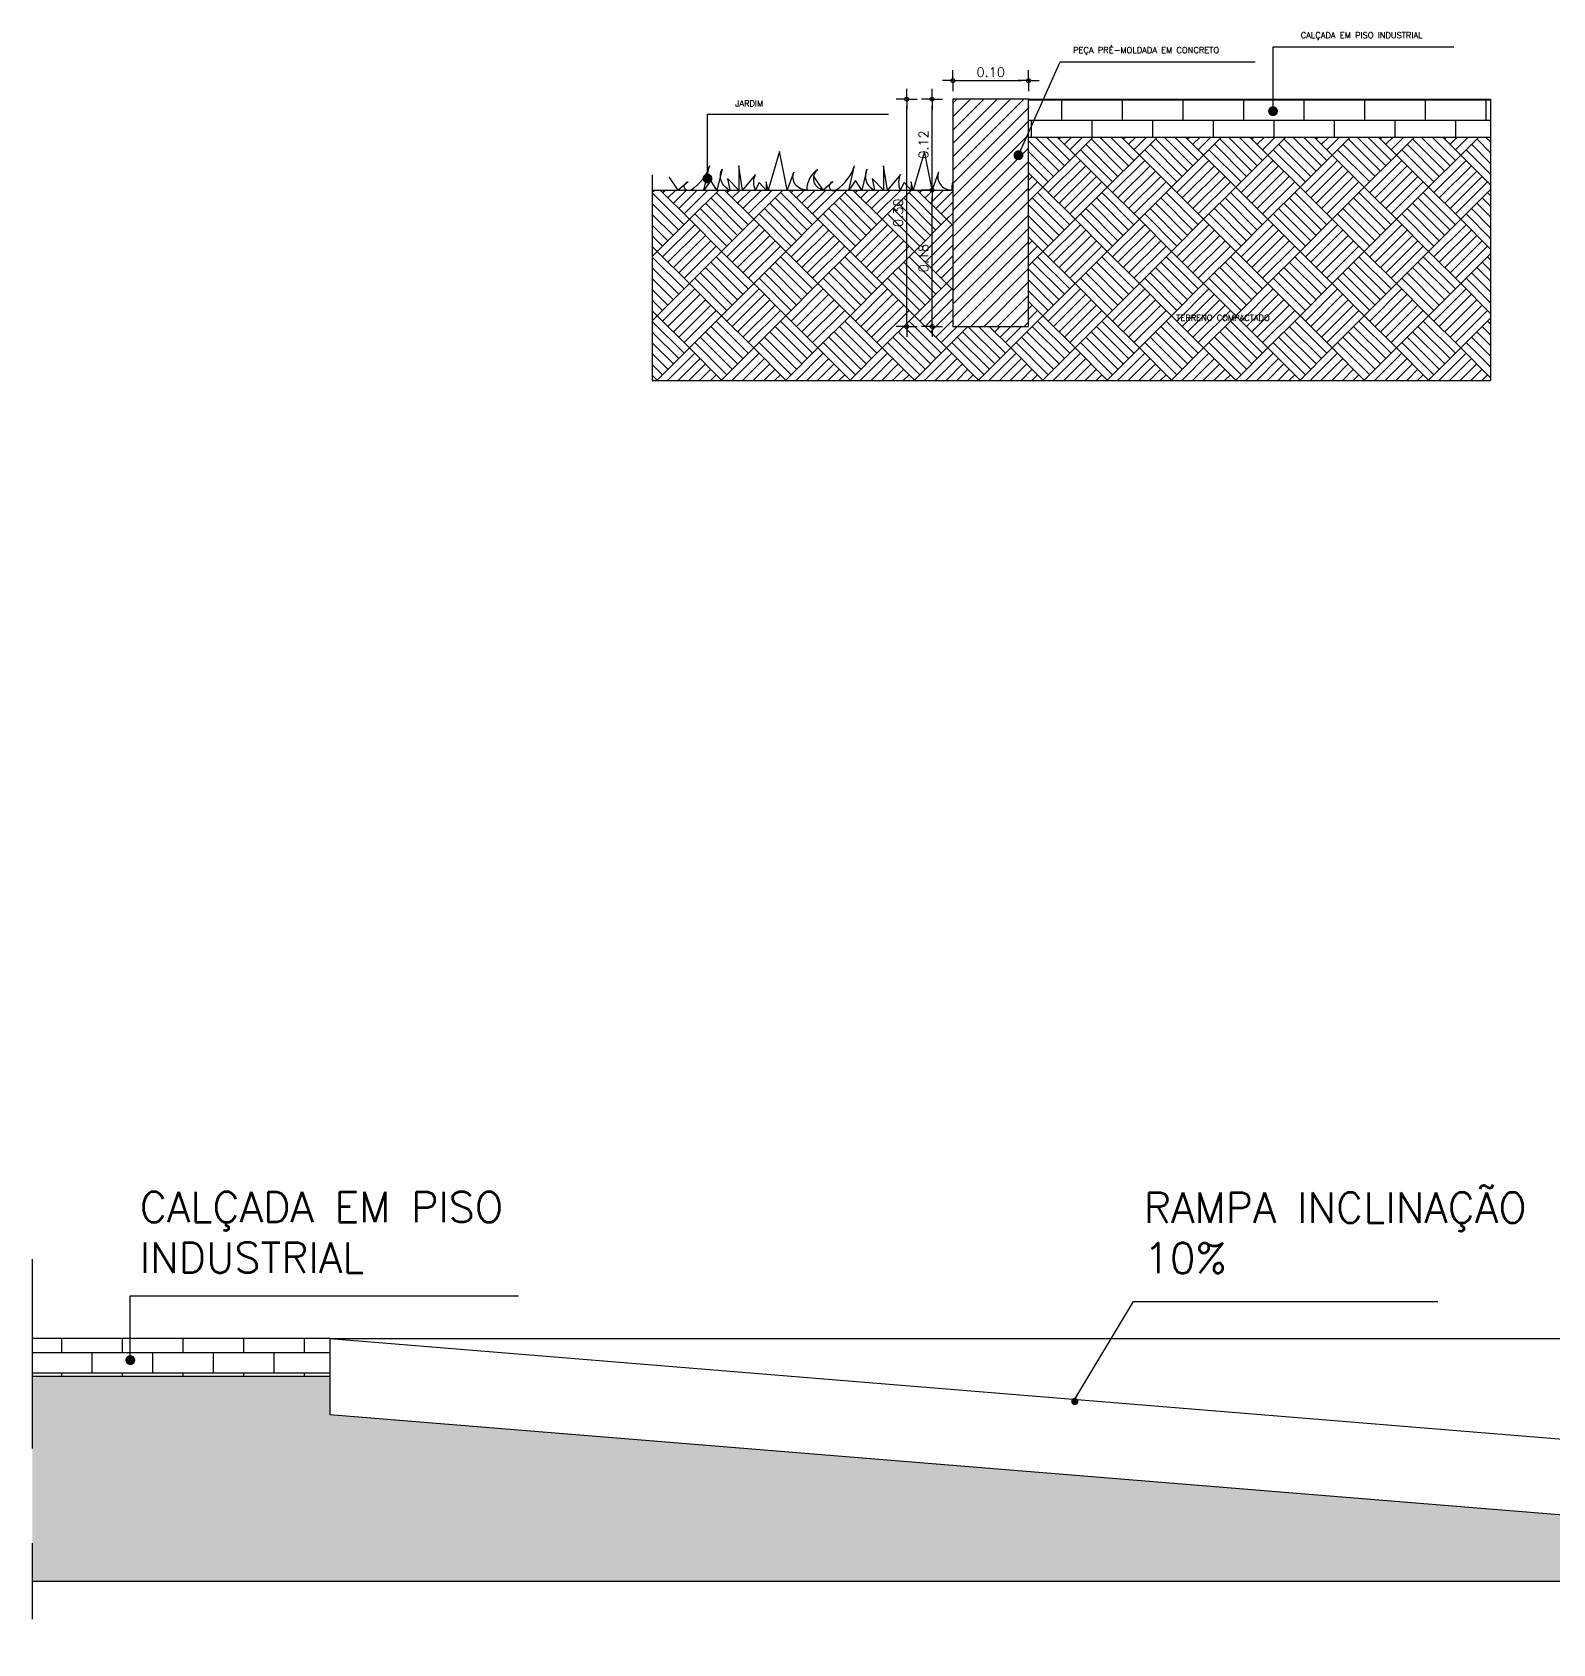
# Model space of a CAD drawing. Extents: x -599692 to 469028, y -9431878 to 9424999.
# Drawn here: x 2248.34 to 2250.347, y -420.68 to -418.553 of the extents above; entities that cross this region are included whole.
import ezdxf

# ---------------------------------------------------------------- set-up
doc = ezdxf.new("R2010")
doc.units = 0
doc.header["$LTSCALE"] = 0.5
doc.header["$MEASUREMENT"] = 0
doc.header["$PDMODE"] = 34
doc.linetypes.add('DASHDOT', pattern=[1, 0.5, -0.25, 0, -0.25])
doc.layers.get('0').update_dxf_attribs({"linetype": 'CONTINUOUS'})
doc.layers.get('DEFPOINTS').update_dxf_attribs({"linetype": 'CONTINUOUS'})
for name, color, linetype in [('COTAS', 2, 'CONTINUOUS'), ('HACHURA', 253, 'CONTINUOUS'), ('P1', 1, 'CONTINUOUS'), ('P15', 7, 'DASHDOT'), ('P2', 2, 'CONTINUOUS'), ('P3', 3, 'CONTINUOUS'), ('P4', 6, 'CONTINUOUS'), ('TEXTO', 3, 'CONTINUOUS'), ('TEXTO OBRA', 2, 'CONTINUOUS')]:
    doc.layers.add(name, color=color, linetype=linetype)
doc.styles.add('ROMANS', font='romans')
doc.dimstyles.new('BOLA50$0', dxfattribs={"dimscale": 0.5, "dimtxt": 0.25, "dimasz": 0.18, "dimexe": 0.18, "dimexo": 0.0625, "dimgap": 0.1, "dimtad": 1, "dimzin": 0, "dimdsep": 46, "dimtxsty": 'ROMANS', "dimblk1": 'BOLA', "dimblk2": 'BOLA', "dimsah": 1, "dimcen": 0.09, "dimse1": 1, "dimse2": 1, "dimclrt": 256, "dimadec": 0, "dimazin": 0, "dimtfac": 1, "dimtofl": 0, "dimtmove": 2, "dimatfit": 3, "dimldrblk": 'BOLA', "dimfxl": 1, "dimtolj": 1, "dimtzin": 0, "dimarcsym": 0})
pattern_1 = [(0, (878.57908, -69.185615), (0, 0.02667), []), (90, (878.57908, -69.185615), (-0.04, 0.02667), [0.02667, -0.02667])]

# ---------------------------------------------------------------- blocks, each defined once
blk = doc.blocks.new('BOLA')
for q in [(-1.53, 0), (0, 1.53), (0, -1.53), (1.53, 0)]:
    blk.add_line((0, 0), q)
blk.add_circle((0, 0), 0.284)
blk = doc.blocks.new('*D405')
at = {"layer": 'COTAS', "color": 0, "lineweight": -2}
blk.add_line((2249.5641, -418.6173), (2249.6461, -418.6173), dxfattribs=at)
at = {"layer": 'DEFPOINTS', "color": 0}
for p in [(2249.6551, -418.6173), (2249.5551, -418.6417), (2249.6551, -418.6417)]:
    blk.add_point(p, dxfattribs=at)
at = {"layer": 'COTAS', "color": 0, "lineweight": -2, "xscale": 0.009, "yscale": 0.009, "zscale": 0.009, "rotation": 180}
blk.add_blockref('BOLA', (2249.5551, -418.6173), dxfattribs=at)
at = {"layer": 'COTAS', "color": 0, "lineweight": -2, "xscale": 0.009, "yscale": 0.009, "zscale": 0.009}
blk.add_blockref('BOLA', (2249.6551, -418.6173), dxfattribs=at)
at = {"layer": 'COTAS', "color": 2, "insert": (2249.6051, -418.606), "char_height": 0.0125, "attachment_point": 5, "style": 'ROMANS'}
blk.add_mtext('\\A1;0.10', dxfattribs=at)
blk = doc.blocks.new('*D406')
at = {"layer": 'COTAS', "color": 0, "lineweight": -2}
blk.add_line((2249.5277, -418.9327), (2249.5277, -418.7707), dxfattribs=at)
at = {"layer": 'DEFPOINTS', "color": 0}
for p in [(2249.5277, -418.7617), (2249.5551, -418.7617), (2249.5551, -418.9417)]:
    blk.add_point(p, dxfattribs=at)
at = {"layer": 'COTAS', "color": 0, "lineweight": -2, "xscale": 0.009, "yscale": 0.009, "zscale": 0.009}
for p, rotation in [((2249.5277, -418.7617), 90), ((2249.5277, -418.9417), 270)]:
    blk.add_blockref('BOLA', p, dxfattribs=dict(at, rotation=rotation))
at = {"layer": 'COTAS', "color": 2, "insert": (2249.5164, -418.8517), "char_height": 0.0125, "attachment_point": 5, "rotation": 90, "style": 'ROMANS'}
blk.add_mtext('\\A1;0.18', dxfattribs=at)
blk = doc.blocks.new('*D407')
at = {"layer": 'COTAS', "color": 0, "lineweight": -2}
blk.add_line((2249.5277, -418.7527), (2249.5277, -418.6507), dxfattribs=at)
at = {"layer": 'DEFPOINTS', "color": 0}
for p in [(2249.5277, -418.6417), (2249.5751, -418.6417), (2249.5551, -418.7617)]:
    blk.add_point(p, dxfattribs=at)
at = {"layer": 'COTAS', "color": 0, "lineweight": -2, "xscale": 0.009, "yscale": 0.009, "zscale": 0.009}
for p, rotation in [((2249.5277, -418.6417), 90), ((2249.5277, -418.7617), 270)]:
    blk.add_blockref('BOLA', p, dxfattribs=dict(at, rotation=rotation))
at = {"layer": 'COTAS', "color": 2, "insert": (2249.5164, -418.7017), "char_height": 0.0125, "attachment_point": 5, "rotation": 90, "style": 'ROMANS'}
blk.add_mtext('\\A1;0.12', dxfattribs=at)
blk = doc.blocks.new('_Dot')
at = {"color": 0, "linetype": 'ByBlock', "lineweight": -2}
blk.add_line((-0.5, 0), (-1, 0), dxfattribs=at)
at = {"color": 0, "linetype": 'ByBlock', "const_width": 0.5}
blk.add_lwpolyline([(-0.25, 0, 1), (0.25, 0, 1)], format="xyb", close=True, dxfattribs=at)
blk = doc.blocks.new('*D417')
at = {"layer": 'COTAS', "color": 0, "lineweight": -2}
blk.add_line((2249.4942, -418.9327), (2249.4942, -418.6507), dxfattribs=at)
at = {"layer": 'DEFPOINTS', "color": 0}
for p in [(2249.4942, -418.6417), (2249.5551, -418.6417), (2249.5551, -418.9417)]:
    blk.add_point(p, dxfattribs=at)
at = {"layer": 'COTAS', "color": 0, "lineweight": -2, "xscale": 0.009, "yscale": 0.009, "zscale": 0.009}
for p, rotation in [((2249.4942, -418.6417), 90), ((2249.4942, -418.9417), 270)]:
    blk.add_blockref('BOLA', p, dxfattribs=dict(at, rotation=rotation))
at = {"layer": 'COTAS', "color": 2, "insert": (2249.4829, -418.7917), "char_height": 0.0125, "attachment_point": 5, "rotation": 90, "style": 'ROMANS'}
blk.add_mtext('\\A1;0.30', dxfattribs=at)

msp = doc.modelspace()

# ---------------------------------------------------------------- hatches: boundary and pattern name
at = {"layer": 'HACHURA'}
h = msp.add_hatch(dxfattribs=at)
h.set_pattern_fill('ANSI31', color=256, scale=0.1, style=0)
h.set_pattern_definition([(45, (1899.1206, -24.250747), (-0.00883883476, 0.00883883476), [])])
h.paths.add_polyline_path([(2249.5551, -418.9417), (2249.6551, -418.9417), (2249.6551, -418.6701), (2249.6426, -418.7126, -0.865927), (2249.6417, -418.719, -1.154832), (2249.6426, -418.7126), (2249.6551, -418.6701), (2249.6551, -418.6417), (2249.5551, -418.6417)])
at = {"layer": 'HACHURA', "linetype": 'Continuous'}
h = msp.add_hatch(dxfattribs=at)
h.set_pattern_fill('AR-BRSTD', color=256, scale=0.01, style=0)
h.set_pattern_definition(pattern_1)
h.paths.add_polyline_path([(2250.2649, -418.6917), (2250.2649, -418.6661), (2250.2649, -418.6417), (2249.6551, -418.6417), (2249.6551, -418.6917)])
at = {"layer": 'HACHURA'}
h = msp.add_hatch(dxfattribs=at)
h.set_pattern_fill('AR-PARQ1', color=256, scale=0.005, angle=45, style=0)
h.set_pattern_definition([(135, (1797.578205, -274.76273), (-0.084852814, 7e-18), [0.06, -0.06]), (135, (1797.585277, -274.75566), (-0.084852814, 7e-18), [0.06, -0.06]), (135, (1797.59235, -274.74859), (-0.084852814, 7e-18), [0.06, -0.06]), (135, (1797.59942, -274.74152), (-0.084852814, 7e-18), [0.06, -0.06]), (135, (1797.60649, -274.73445), (-0.084852814, 7e-18), [0.06, -0.06]), (135, (1797.61356, -274.727377), (-0.084852814, 7e-18), [0.06, -0.06]), (135, (1797.62063, -274.720306), (-0.084852814, 7e-18), [0.06, -0.06]), (45, (1797.53578, -274.720306), (0.084852814, -7e-18), [0.06, -0.06]), (45, (1797.52871, -274.713234), (0.084852814, -7e-18), [0.06, -0.06]), (45, (1797.521637, -274.706163), (0.084852814, -7e-18), [0.06, -0.06]), (45, (1797.514566, -274.69909), (0.084852814, -7e-18), [0.06, -0.06]), (45, (1797.507495, -274.69202), (0.084852814, -7e-18), [0.06, -0.06]), (45, (1797.500424, -274.68495), (0.084852814, -7e-18), [0.06, -0.06]), (45, (1797.49335, -274.67788), (0.084852814, -7e-18), [0.06, -0.06])])
h.paths.add_polyline_path([(2250.2649, -418.6917), (2249.6551, -418.6917), (2249.6551, -418.9417), (2249.5551, -418.9417), (2249.5551, -418.7617), (2249.5536, -418.7617, -0.013191), (2249.5527, -418.7617), (2249.4009, -418.7617, -0.296739), (2249.3945, -418.7617), (2249.3624, -418.7617, -0.013191), (2249.3614, -418.7617), (2249.2096, -418.7617, -0.296739), (2249.2032, -418.7617), (2249.1584, -418.7617), (2249.1584, -419.0131), (2250.2649, -419.0131)])
h = msp.add_hatch(dxfattribs=at)
h.set_pattern_fill('AR-BRSTD', color=256, scale=0.01, style=0)
h.set_pattern_definition(pattern_1)
h.paths.add_polyline_path([(2248.7327, -420.2776), (2248.3398, -420.2776), (2248.3398, -420.3276), (2248.7327, -420.3276)])
h = msp.add_hatch(dxfattribs=at)
h.set_pattern_fill('AR-PARQ1', color=256, scale=0.006, angle=45, style=0)
h.set_pattern_definition([(135, (878.57908, -69.185615), (-0.1018233765, 7e-18), [0.072, -0.072]), (135, (878.587566, -69.17713), (-0.1018233765, 7e-18), [0.072, -0.072]), (135, (878.59605, -69.168645), (-0.1018233765, 7e-18), [0.072, -0.072]), (135, (878.604536, -69.16016), (-0.1018233765, 7e-18), [0.072, -0.072]), (135, (878.61302, -69.151674), (-0.1018233765, 7e-18), [0.072, -0.072]), (135, (878.62151, -69.14319), (-0.1018233765, 7e-18), [0.072, -0.072]), (135, (878.62999, -69.134704), (-0.1018233765, 7e-18), [0.072, -0.072]), (45, (878.52817, -69.134704), (0.1018233765, -7e-18), [0.072, -0.072]), (45, (878.51968, -69.12622), (0.1018233765, -7e-18), [0.072, -0.072]), (45, (878.5112, -69.11773), (0.1018233765, -7e-18), [0.072, -0.072]), (45, (878.50271, -69.10925), (0.1018233765, -7e-18), [0.072, -0.072]), (45, (878.49423, -69.10076), (0.1018233765, -7e-18), [0.072, -0.072]), (45, (878.48574, -69.09228), (0.1018233765, -7e-18), [0.072, -0.072]), (45, (878.47726, -69.08379), (0.1018233765, -7e-18), [0.072, -0.072])])
h.paths.add_polyline_path([(2248.7327, -420.378), (2248.7327, -420.3276), (2248.3398, -420.3276), (2248.3398, -420.5976), (2251.4327, -420.5976)])
at = {"layer": 'P1'}
msp.add_hatch(color=256, dxfattribs=at).paths.add_polyline_path([(2249.721, -420.3606, 1), (2249.7114, -420.3606, 1)])

# ---------------------------------------------------------------- linework, layer by layer
at = {"layer": 'HACHURA'}
for p, q in [((2250.2649, -418.6417), (2250.2649, -419.0131)), ((2249.1584, -418.7417), (2249.1584, -419.0131)), ((2249.1584, -419.0131), (2250.2649, -419.0131))]:
    msp.add_line(p, q, dxfattribs=at)
at = {"layer": 'P1'}
for p, q in [((2249.9778, -418.5728), (2250.2166, -418.5728)), ((2249.9778, -418.6446), (2249.9778, -418.5728)), ((2249.6417, -418.7157), (2249.6968, -418.5923)), ((2249.6968, -418.5923), (2249.9544, -418.5923)), ((2249.2313, -418.6617), (2249.47, -418.6617)), ((2249.2313, -418.7335), (2249.2313, -418.6617)), ((2248.4693, -420.2212), (2248.9819, -420.2212)), ((2248.4693, -420.293), (2248.4693, -420.2212)), ((2249.715, -420.3596), (2249.7938, -420.2288)), ((2249.7938, -420.2288), (2250.1955, -420.2288)), ((2248.7327, -420.2776), (2251.7327, -420.2776)), ((2248.3398, -420.5976), (2251.4327, -420.5976))]:
    msp.add_line(p, q, dxfattribs=at)
at = {"layer": 'P1', "const_width": 0.0065}
msp.add_lwpolyline([(2249.6417, -418.7125, 1), (2249.6417, -418.719, 1)], format="xyb", close=True, dxfattribs=at)
at = {"layer": 'P15'}
msp.add_line((2248.3398, -420.1728), (2248.3398, -420.6804), dxfattribs=at)
at = {"layer": 'P2', "linetype": 'Continuous'}
for p, q in [((2249.6551, -418.6417), (2250.2649, -418.6417)), ((2249.6551, -418.6917), (2250.2649, -418.6917))]:
    msp.add_line(p, q, dxfattribs=at)
at = {"layer": 'P2', "color": 2}
msp.add_line((2249.1584, -418.7617), (2249.5551, -418.7617), dxfattribs=at)
at = {"layer": 'P2'}
for p, q in [((2248.7327, -420.2776), (2248.3398, -420.2776)), ((2248.7327, -420.3276), (2248.3398, -420.3276))]:
    msp.add_line(p, q, dxfattribs=at)
at = {"layer": 'P3'}
for p, q in [((2249.5177, -418.7106), (2249.5027, -418.7617)), ((2249.5277, -418.7613), (2249.5177, -418.7106)), ((2249.4178, -418.7617), (2249.4252, -418.7298)), ((2249.4417, -418.7341), (2249.4348, -418.7617)), ((2249.4688, -418.7617), (2249.4636, -418.7298)), ((2249.4636, -418.7298), (2249.4636, -418.7617)), ((2249.486, -418.7412), (2249.4688, -418.7617)), ((2249.5363, -418.7379), (2249.5277, -418.7613)), ((2249.3839, -418.7617), (2249.3719, -418.7443)), ((2249.3969, -418.751), (2249.3839, -418.7617)), ((2249.4268, -418.749), (2249.4178, -418.7617)), ((2249.4348, -418.7617), (2249.4268, -418.749)), ((2249.4636, -418.7617), (2249.4487, -418.7463)), ((2249.4487, -418.7463), (2249.4518, -418.7617)), ((2249.4907, -418.7517), (2249.4857, -418.7617)), ((2249.5001, -418.7617), (2249.4907, -418.7517)), ((2249.5027, -418.7617), (2249.5001, -418.751)), ((2249.5001, -418.751), (2249.5001, -418.7617)), ((2248.7327, -420.2776), (2251.432, -420.4976)), ((2248.7327, -420.2776), (2248.7327, -420.378)), ((2248.7327, -420.378), (2251.4327, -420.5976))]:
    msp.add_line(p, q, dxfattribs=at)
msp.add_lwpolyline([(2249.3839, -418.7617, -0.623303), (2249.3768, -418.7346, 0.264291), (2249.3624, -418.7617, -0.526324), (2249.3451, -418.7379), (2249.3364, -418.7613), (2249.3265, -418.7106), (2249.3115, -418.7617), (2249.3088, -418.751), (2249.3088, -418.7617), (2249.2994, -418.7517), (2249.2945, -418.7617, -0.224991), (2249.2947, -418.7412), (2249.2775, -418.7617), (2249.2724, -418.7298), (2249.2724, -418.7617), (2249.2575, -418.7463), (2249.2606, -418.7617, -0.427629), (2249.2504, -418.7341), (2249.2436, -418.7617), (2249.2355, -418.749), (2249.2266, -418.7617), (2249.2339, -418.7298, -0.17291), (2249.2096, -418.7617, -1.255528), (2249.2057, -418.751), (2249.1927, -418.7617), (2249.1806, -418.7443)], format="xyb", dxfattribs=at)
for centre, radius, start, end in [((2249.3683, -418.7116), 0.0597, 303.0554, 342.2956), ((2249.4599, -418.7431), 0.0203, 153.8808, 246.4927), ((2249.5075, -418.7517), 0.024, 153.9819, 204.7015), ((2249.5531, -418.7438), 0.0179, 160.4759, 271.5115), ((2249.3977, -418.7568), 0.00586, 97.2016, 303.0554), ((2249.5847, -418.7608), 0.0311, 161.8509, 181.658)]:
    msp.add_arc(centre, radius, start, end, dxfattribs=at)
at = {"layer": 'P4'}
msp.add_lwpolyline([(2249.5551, -418.9417), (2249.6551, -418.9417), (2249.6551, -418.6417), (2249.5551, -418.6417)], close=True, dxfattribs=at)

# ---------------------------------------------------------------- block references
at = {"layer": 'P1', "xscale": 0.01300000000003365, "yscale": 0.01300000000003365, "zscale": 0.01300000000003365, "rotation": 270}
for p in [(2249.9778, -418.6576), (2249.2313, -418.7465), (2248.4693, -420.306)]:
    msp.add_blockref('_Dot', p, dxfattribs=at)

# ---------------------------------------------------------------- texts
at = {"layer": 'TEXTO', "char_height": 0.008, "attachment_point": 4, "style": 'ROMANS'}
for s, insert in [('PEÇA PRÉ-MOLDADA EM CONCRETO', (2249.7139, -418.5781)), ('CALÇADA EM PISO INDUSTRIAL', (2250.0144, -418.5585)), ('JARDIM', (2249.2678, -418.6474)), ('TERRENO COMPACTADO', (2249.85, -418.9303))]:
    msp.add_mtext(s, dxfattribs=dict(at, insert=insert))
at = {"layer": 'TEXTO OBRA', "char_height": 0.04, "width": 0.5778, "attachment_point": 1, "style": 'ROMANS'}
for s, insert in [('RAMPA INCLINAÇÃO 10%', (2249.8071, -420.0847)), ('CALÇADA EM PISO INDUSTRIAL', (2248.4816, -420.084))]:
    msp.add_mtext(s, dxfattribs=dict(at, insert=insert))

# ---------------------------------------------------------------- dimensions: what is measured, and where the dimension line sits
at = {"layer": 'COTAS', "color": 253}
dim = msp.add_linear_dim(base=(2249.6551, -418.6173), p1=(2249.5551, -418.6417), p2=(2249.6551, -418.6417), dimstyle='BOLA50$0', override={"dimscale": 0.05, "dimclrt": 2}, dxfattribs=at)
dim.commit()
dim.dimension.update_dxf_attribs({"geometry": '*D405', "text_midpoint": (2249.6051, -418.606)})
for base, p1, p2, picture, middle in [((2249.4942, -418.6417), (2249.5551, -418.9417), (2249.5551, -418.6417), '*D417', (2249.4829, -418.7917)), ((2249.5277, -418.6417), (2249.5551, -418.7617), (2249.5751, -418.6417), '*D407', (2249.5164, -418.7017)), ((2249.5277, -418.7617), (2249.5551, -418.9417), (2249.5551, -418.7617), '*D406', (2249.5164, -418.8517))]:
    dim = msp.add_linear_dim(base=base, p1=p1, p2=p2, angle=90, dimstyle='BOLA50$0', override={"dimscale": 0.05, "dimclrt": 2}, dxfattribs=at)
    dim.commit()
    dim.dimension.update_dxf_attribs({"geometry": picture, "text_midpoint": middle})

doc.saveas('drawing.dxf')
